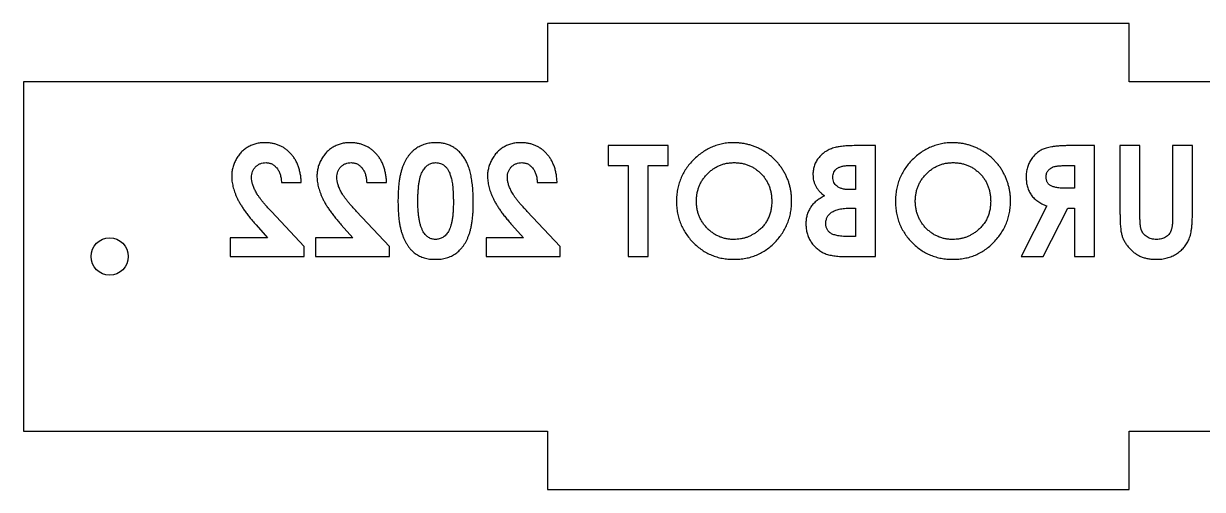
# Model space of a CAD drawing. Header units: millimetres. Extents: x -200 to 0, y -5 to 35.
# Drawn here: x -200 to -98.7, y -5 to 35 of the extents above; entities that cross this region are included whole.
import ezdxf

# ---------------------------------------------------------------- set-up
doc = ezdxf.new("R2010")
doc.units = ezdxf.units.MM

msp = doc.modelspace()

# ---------------------------------------------------------------- linework, layer by layer
at = {"color": 7, "linetype": 'Continuous', "lineweight": 25}
for p, q in [((-155, 35), (-155, 30)), ((-105, 35), (-155, 35)), ((-105, 30), (-105, 35)), ((-200, 30), (-200, 0)), ((-155, 30), (-200, 30)), ((-75, 30), (-105, 30)), ((-144.63, 24.52), (-149.76, 24.52)), ((-149.76, 24.52), (-149.76, 22.82)), ((-144.63, 22.82), (-144.63, 24.52)), ((-126.8, 24.52), (-128.33, 24.52)), ((-126.8, 15), (-126.8, 24.52)), ((-108, 24.52), (-109.99, 24.52)), ((-108, 15), (-108, 24.52)), ((-104.09, 24.52), (-105.8, 24.52)), ((-105.8, 24.52), (-105.8, 18.84)), ((-104.09, 18.55), (-104.09, 24.52)), ((-99.57, 24.52), (-101.28, 24.52)), ((-101.28, 24.52), (-101.28, 18.33)), ((-99.57, 18.84), (-99.57, 24.52)), ((-149.76, 22.82), (-148.05, 22.82)), ((-148.05, 22.82), (-148.05, 15)), ((-146.34, 15), (-146.34, 22.82)), ((-146.34, 22.82), (-144.63, 22.82)), ((-129.05, 22.82), (-128.51, 22.82)), ((-128.51, 22.82), (-128.51, 20.74)), ((-110.29, 22.82), (-109.71, 22.82)), ((-109.71, 22.82), (-109.71, 20.86)), ((-177.85, 21.35), (-176.14, 21.35)), ((-170.52, 21.35), (-168.81, 21.35)), ((-155.87, 21.35), (-154.16, 21.35)), ((-128.51, 20.74), (-128.97, 20.74)), ((-109.71, 20.86), (-110.37, 20.86)), ((-112.09, 19.35), (-114.29, 15)), ((-175.89, 15.87), (-178.71, 18.87)), ((-168.57, 15.87), (-171.39, 18.87)), ((-153.91, 15.87), (-156.73, 18.87)), ((-128.92, 19.15), (-128.51, 19.15)), ((-128.51, 19.15), (-128.51, 16.71)), ((-112.39, 15), (-110.29, 19.15)), ((-110.29, 19.15), (-109.71, 19.15)), ((-109.71, 19.15), (-109.71, 15)), ((-180.03, 17.73), (-179.04, 16.59)), ((-172.71, 17.73), (-171.71, 16.59)), ((-158.05, 17.73), (-157.06, 16.59)), ((-179.04, 16.59), (-182.24, 16.59)), ((-182.24, 16.59), (-182.24, 15)), ((-171.71, 16.59), (-174.92, 16.59)), ((-174.92, 16.59), (-174.92, 15)), ((-157.06, 16.59), (-160.26, 16.59)), ((-160.26, 16.59), (-160.26, 15)), ((-128.51, 16.71), (-129.01, 16.71)), ((-175.89, 15), (-175.89, 15.87)), ((-168.57, 15), (-168.57, 15.87)), ((-153.91, 15), (-153.91, 15.87)), ((-182.24, 15), (-175.89, 15)), ((-174.92, 15), (-168.57, 15)), ((-160.26, 15), (-153.91, 15)), ((-148.05, 15), (-146.34, 15)), ((-129.48, 15), (-126.8, 15)), ((-114.29, 15), (-112.39, 15)), ((-109.71, 15), (-108, 15)), ((-200, 0), (-155, 0)), ((-155, 0), (-155, -5)), ((-105, 0), (-75, 0)), ((-105, -5), (-105, 0)), ((-155, -5), (-105, -5))]:
    msp.add_line(p, q, dxfattribs=at)
msp.add_circle((-192.6, 15), 1.6, dxfattribs=at)
for points, knots in [([(-179.26, 24.77), (-179.4, 24.76), (-179.66, 24.76), (-180.04, 24.69), (-180.4, 24.57), (-180.73, 24.41), (-181.03, 24.2), (-181.31, 23.95), (-181.54, 23.66), (-181.75, 23.33), (-181.91, 22.99), (-182.03, 22.63), (-182.11, 22.27), (-182.12, 22.03), (-182.12, 21.91)], [0, 0, 0, 0, 0.089615, 0.174949, 0.257548, 0.338901, 0.420053, 0.501401, 0.584252, 0.67037, 0.756473, 0.839207, 0.92012, 1, 1, 1, 1]), ([(-176.14, 21.35), (-176.15, 21.48), (-176.16, 21.73), (-176.22, 22.1), (-176.3, 22.45), (-176.4, 22.77), (-176.53, 23.08), (-176.68, 23.36), (-176.86, 23.62), (-177.06, 23.86), (-177.28, 24.07), (-177.52, 24.26), (-177.77, 24.42), (-178.04, 24.55), (-178.33, 24.65), (-178.63, 24.72), (-178.94, 24.76), (-179.15, 24.77), (-179.26, 24.77)], [0, 0, 0, 0, 0.07494, 0.146428, 0.214753, 0.280422, 0.343604, 0.405543, 0.466199, 0.526538, 0.585902, 0.64409, 0.701613, 0.758754, 0.816629, 0.875655, 0.936624, 1, 1, 1, 1]), ([(-171.94, 24.77), (-172.07, 24.76), (-172.33, 24.76), (-172.72, 24.69), (-173.07, 24.57), (-173.4, 24.41), (-173.71, 24.2), (-173.98, 23.95), (-174.22, 23.66), (-174.42, 23.33), (-174.59, 22.99), (-174.71, 22.63), (-174.78, 22.27), (-174.79, 22.03), (-174.8, 21.91)], [0, 0, 0, 0, 0.089615, 0.174949, 0.257548, 0.338901, 0.420053, 0.501401, 0.584252, 0.67037, 0.756473, 0.839207, 0.92012, 1, 1, 1, 1]), ([(-168.81, 21.35), (-168.82, 21.48), (-168.83, 21.73), (-168.89, 22.1), (-168.97, 22.45), (-169.07, 22.77), (-169.2, 23.08), (-169.35, 23.36), (-169.53, 23.62), (-169.73, 23.86), (-169.95, 24.07), (-170.19, 24.26), (-170.45, 24.42), (-170.72, 24.55), (-171, 24.65), (-171.3, 24.72), (-171.61, 24.76), (-171.83, 24.77), (-171.94, 24.77)], [0, 0, 0, 0, 0.07494, 0.146428, 0.214753, 0.280422, 0.343604, 0.405543, 0.466199, 0.526538, 0.585902, 0.64409, 0.701613, 0.758754, 0.816629, 0.875655, 0.936624, 1, 1, 1, 1]), ([(-164.57, 24.77), (-164.65, 24.77), (-164.82, 24.77), (-165.06, 24.74), (-165.29, 24.7), (-165.51, 24.64), (-165.72, 24.57), (-165.93, 24.48), (-166.12, 24.38), (-166.31, 24.26), (-166.49, 24.12), (-166.66, 23.97), (-166.81, 23.8), (-166.96, 23.61), (-167.1, 23.4), (-167.22, 23.18), (-167.34, 22.94), (-167.44, 22.69), (-167.54, 22.41), (-167.61, 22.11), (-167.68, 21.78), (-167.74, 21.42), (-167.78, 21.04), (-167.81, 20.64), (-167.83, 20.21), (-167.83, 19.91), (-167.84, 19.76)], [0, 0, 0, 0, 0.036635, 0.072034, 0.106626, 0.140306, 0.173619, 0.206426, 0.239067, 0.271883, 0.30484, 0.338529, 0.372616, 0.407548, 0.443719, 0.481312, 0.520113, 0.560913, 0.604025, 0.650075, 0.699572, 0.752363, 0.808789, 0.868954, 0.932675, 1, 1, 1, 1]), ([(-162.15, 23.47), (-162.22, 23.58), (-162.36, 23.78), (-162.62, 24.04), (-162.89, 24.27), (-163.18, 24.45), (-163.5, 24.6), (-163.84, 24.7), (-164.2, 24.76), (-164.44, 24.76), (-164.57, 24.77)], [0, 0, 0, 0, 0.132314, 0.2587, 0.3809118, 0.5005349, 0.6209226, 0.7423758, 0.8682808, 1, 1, 1, 1]), ([(-157.28, 24.77), (-157.42, 24.76), (-157.68, 24.76), (-158.06, 24.69), (-158.42, 24.57), (-158.75, 24.41), (-159.05, 24.2), (-159.33, 23.95), (-159.56, 23.66), (-159.77, 23.33), (-159.93, 22.99), (-160.05, 22.63), (-160.13, 22.27), (-160.14, 22.03), (-160.14, 21.91)], [0, 0, 0, 0, 0.089615, 0.174949, 0.257548, 0.338901, 0.420053, 0.501401, 0.584252, 0.67037, 0.756473, 0.839207, 0.92012, 1, 1, 1, 1]), ([(-154.16, 21.35), (-154.17, 21.48), (-154.18, 21.73), (-154.24, 22.1), (-154.31, 22.45), (-154.42, 22.77), (-154.55, 23.08), (-154.7, 23.36), (-154.88, 23.62), (-155.08, 23.86), (-155.3, 24.07), (-155.54, 24.26), (-155.79, 24.42), (-156.06, 24.55), (-156.34, 24.65), (-156.64, 24.72), (-156.96, 24.76), (-157.17, 24.77), (-157.28, 24.77)], [0, 0, 0, 0, 0.07494, 0.146428, 0.214753, 0.280422, 0.343604, 0.405543, 0.466199, 0.526538, 0.585902, 0.64409, 0.701613, 0.758754, 0.816629, 0.875655, 0.936624, 1, 1, 1, 1]), ([(-138.97, 24.77), (-139.14, 24.76), (-139.47, 24.76), (-139.95, 24.69), (-140.41, 24.57), (-140.86, 24.41), (-141.28, 24.2), (-141.69, 23.95), (-142.08, 23.65), (-142.45, 23.31), (-142.79, 22.94), (-143.09, 22.54), (-143.34, 22.12), (-143.55, 21.68), (-143.71, 21.22), (-143.82, 20.74), (-143.89, 20.25), (-143.9, 19.91), (-143.9, 19.73)], [0, 0, 0, 0, 0.063396, 0.125157, 0.185649, 0.245977, 0.306108, 0.367351, 0.429902, 0.49454, 0.559373, 0.62241, 0.684357, 0.745807, 0.80743, 0.869996, 0.933928, 1, 1, 1, 1]), ([(-134.01, 19.77), (-134.01, 19.88), (-134.01, 20.1), (-134.05, 20.43), (-134.1, 20.76), (-134.17, 21.08), (-134.26, 21.39), (-134.38, 21.69), (-134.51, 21.99), (-134.67, 22.28), (-134.84, 22.56), (-135.03, 22.83), (-135.23, 23.07), (-135.45, 23.31), (-135.69, 23.53), (-135.94, 23.74), (-136.2, 23.93), (-136.48, 24.1), (-136.77, 24.26), (-137.07, 24.39), (-137.37, 24.51), (-137.68, 24.6), (-138, 24.68), (-138.32, 24.73), (-138.64, 24.76), (-138.86, 24.77), (-138.97, 24.77)], [0, 0, 0, 0, 0.043114, 0.085683, 0.127594, 0.169059, 0.210432, 0.251811, 0.293444, 0.335381, 0.377477, 0.418688, 0.459873, 0.500873, 0.541873, 0.583212, 0.624763, 0.666988, 0.70937, 0.751103, 0.792568, 0.833545, 0.874827, 0.916018, 0.957859, 1, 1, 1, 1]), ([(-130.27, 24.36), (-130.34, 24.34), (-130.49, 24.3), (-130.69, 24.22), (-130.88, 24.13), (-131.06, 24.03), (-131.23, 23.92), (-131.38, 23.79), (-131.53, 23.66), (-131.66, 23.51), (-131.78, 23.35), (-131.89, 23.18), (-131.98, 23.01), (-132.05, 22.83), (-132.11, 22.64), (-132.15, 22.45), (-132.17, 22.25), (-132.18, 22.11), (-132.18, 22.04)], [0, 0, 0, 0, 0.0687498, 0.1349091, 0.1997211, 0.2629737, 0.325357, 0.3873361, 0.4494075, 0.5111175, 0.5724726, 0.6330772, 0.692861, 0.7525607, 0.8127376, 0.8734793, 0.9357765, 1, 1, 1, 1]), ([(-128.33, 24.52), (-128.44, 24.52), (-128.64, 24.52), (-128.94, 24.51), (-129.22, 24.5), (-129.47, 24.49), (-129.71, 24.46), (-129.92, 24.43), (-130.1, 24.4), (-130.22, 24.37), (-130.27, 24.36)], [0, 0, 0, 0, 0.163996, 0.317329, 0.45806, 0.589158, 0.707952, 0.816322, 0.913585, 1, 1, 1, 1]), ([(-120.17, 24.77), (-120.33, 24.76), (-120.66, 24.76), (-121.14, 24.69), (-121.6, 24.57), (-122.05, 24.41), (-122.48, 24.2), (-122.89, 23.95), (-123.28, 23.65), (-123.65, 23.31), (-123.99, 22.94), (-124.28, 22.54), (-124.53, 22.12), (-124.74, 21.68), (-124.9, 21.22), (-125.01, 20.74), (-125.08, 20.25), (-125.09, 19.91), (-125.09, 19.73)], [0, 0, 0, 0, 0.063396, 0.125157, 0.185649, 0.245977, 0.306108, 0.367351, 0.429902, 0.49454, 0.559373, 0.62241, 0.684357, 0.745807, 0.80743, 0.869996, 0.933928, 1, 1, 1, 1]), ([(-115.2, 19.77), (-115.2, 19.88), (-115.21, 20.1), (-115.24, 20.43), (-115.29, 20.76), (-115.37, 21.08), (-115.46, 21.39), (-115.57, 21.69), (-115.71, 21.99), (-115.86, 22.28), (-116.03, 22.56), (-116.22, 22.83), (-116.43, 23.07), (-116.65, 23.31), (-116.88, 23.53), (-117.13, 23.74), (-117.4, 23.93), (-117.68, 24.1), (-117.97, 24.26), (-118.27, 24.39), (-118.57, 24.51), (-118.88, 24.6), (-119.19, 24.68), (-119.51, 24.73), (-119.84, 24.76), (-120.06, 24.77), (-120.17, 24.77)], [0, 0, 0, 0, 0.043114, 0.085683, 0.127594, 0.169059, 0.210432, 0.251811, 0.293444, 0.335381, 0.377477, 0.418688, 0.459873, 0.500873, 0.541873, 0.583212, 0.624763, 0.666988, 0.70937, 0.751103, 0.792568, 0.833545, 0.874827, 0.916018, 0.957859, 1, 1, 1, 1]), ([(-109.99, 24.52), (-110.12, 24.52), (-110.38, 24.52), (-110.74, 24.51), (-111.08, 24.49), (-111.38, 24.46), (-111.66, 24.42), (-111.91, 24.37), (-112.13, 24.32), (-112.32, 24.25), (-112.49, 24.18), (-112.65, 24.09), (-112.8, 23.99), (-112.95, 23.88), (-113.08, 23.76), (-113.21, 23.63), (-113.33, 23.49), (-113.44, 23.33), (-113.54, 23.17), (-113.62, 23), (-113.7, 22.82), (-113.76, 22.63), (-113.8, 22.44), (-113.84, 22.24), (-113.86, 22.03), (-113.86, 21.89), (-113.86, 21.82)], [0, 0, 0, 0, 0.072889, 0.140186, 0.202277, 0.258895, 0.310483, 0.357095, 0.398514, 0.435038, 0.469251, 0.502805, 0.53621, 0.569379, 0.602801, 0.636666, 0.670929, 0.705803, 0.741189, 0.776304, 0.812004, 0.847969, 0.884522, 0.921974, 0.960198, 1, 1, 1, 1]), ([(-161.36, 19.67), (-161.36, 19.88), (-161.37, 20.29), (-161.41, 20.88), (-161.47, 21.42), (-161.55, 21.92), (-161.66, 22.37), (-161.79, 22.78), (-161.95, 23.15), (-162.08, 23.37), (-162.15, 23.47)], [0, 0, 0, 0, 0.161071, 0.310789, 0.449904, 0.578376, 0.696617, 0.805987, 0.906562, 1, 1, 1, 1]), ([(-180.41, 21.79), (-180.41, 21.88), (-180.4, 22.05), (-180.33, 22.3), (-180.22, 22.52), (-180.07, 22.71), (-179.88, 22.86), (-179.67, 22.98), (-179.42, 23.05), (-179.25, 23.06), (-179.17, 23.06)], [0, 0, 0, 0, 0.132755, 0.257234, 0.378601, 0.501406, 0.623942, 0.743642, 0.868121, 1, 1, 1, 1]), ([(-179.17, 23.06), (-179.12, 23.06), (-179.03, 23.05), (-178.9, 23.03), (-178.78, 23), (-178.66, 22.95), (-178.54, 22.88), (-178.44, 22.8), (-178.34, 22.71), (-178.24, 22.6), (-178.15, 22.48), (-178.08, 22.35), (-178.01, 22.21), (-177.96, 22.06), (-177.91, 21.89), (-177.88, 21.72), (-177.86, 21.54), (-177.85, 21.41), (-177.85, 21.35)], [0, 0, 0, 0, 0.056467, 0.111164, 0.164937, 0.218322, 0.272393, 0.327976, 0.385291, 0.444903, 0.506844, 0.569488, 0.634153, 0.700976, 0.770897, 0.843626, 0.91966, 1, 1, 1, 1]), ([(-173.09, 21.79), (-173.08, 21.88), (-173.08, 22.05), (-173.01, 22.3), (-172.9, 22.52), (-172.74, 22.71), (-172.56, 22.86), (-172.34, 22.98), (-172.1, 23.05), (-171.93, 23.06), (-171.84, 23.06)], [0, 0, 0, 0, 0.132755, 0.257234, 0.378601, 0.501406, 0.623942, 0.743642, 0.868121, 1, 1, 1, 1]), ([(-171.84, 23.06), (-171.79, 23.06), (-171.71, 23.05), (-171.57, 23.03), (-171.45, 23), (-171.33, 22.95), (-171.22, 22.88), (-171.11, 22.8), (-171.01, 22.71), (-170.91, 22.6), (-170.83, 22.48), (-170.75, 22.35), (-170.69, 22.21), (-170.63, 22.06), (-170.59, 21.89), (-170.55, 21.72), (-170.53, 21.54), (-170.52, 21.41), (-170.52, 21.35)], [0, 0, 0, 0, 0.056467, 0.111164, 0.164937, 0.218322, 0.272393, 0.327976, 0.385291, 0.444903, 0.506844, 0.569488, 0.634153, 0.700976, 0.770897, 0.843626, 0.91966, 1, 1, 1, 1]), ([(-166.13, 19.76), (-166.12, 19.91), (-166.12, 20.2), (-166.1, 20.61), (-166.07, 20.99), (-166.03, 21.33), (-165.97, 21.64), (-165.9, 21.91), (-165.81, 22.14), (-165.71, 22.34), (-165.6, 22.51), (-165.48, 22.66), (-165.36, 22.78), (-165.22, 22.88), (-165.08, 22.96), (-164.93, 23.02), (-164.77, 23.05), (-164.67, 23.06), (-164.61, 23.06)], [0, 0, 0, 0, 0.112115, 0.215802, 0.310203, 0.395993, 0.47341, 0.542778, 0.604548, 0.659357, 0.708764, 0.755356, 0.798687, 0.840017, 0.880203, 0.919733, 0.959049, 1, 1, 1, 1]), ([(-164.61, 23.06), (-164.54, 23.06), (-164.39, 23.05), (-164.18, 22.99), (-163.98, 22.9), (-163.82, 22.79), (-163.71, 22.68), (-163.63, 22.59), (-163.55, 22.48), (-163.49, 22.36), (-163.42, 22.23), (-163.36, 22.08), (-163.31, 21.92), (-163.26, 21.75), (-163.21, 21.56), (-163.18, 21.34), (-163.14, 21.11), (-163.12, 20.86), (-163.1, 20.59), (-163.08, 20.29), (-163.08, 19.98), (-163.07, 19.76), (-163.07, 19.65)], [0, 0, 0, 0, 0.053834, 0.105543, 0.158054, 0.211987, 0.240207, 0.269794, 0.301343, 0.334608, 0.370284, 0.408089, 0.448681, 0.492069, 0.538664, 0.590371, 0.646388, 0.707195, 0.772947, 0.843643, 0.919308, 1, 1, 1, 1]), ([(-158.43, 21.79), (-158.43, 21.88), (-158.42, 22.05), (-158.35, 22.3), (-158.24, 22.52), (-158.09, 22.71), (-157.9, 22.86), (-157.69, 22.98), (-157.44, 23.05), (-157.27, 23.06), (-157.19, 23.06)], [0, 0, 0, 0, 0.132755, 0.257234, 0.378601, 0.501406, 0.623942, 0.743642, 0.868121, 1, 1, 1, 1]), ([(-157.19, 23.06), (-157.14, 23.06), (-157.05, 23.05), (-156.92, 23.03), (-156.8, 23), (-156.68, 22.95), (-156.56, 22.88), (-156.46, 22.8), (-156.36, 22.71), (-156.26, 22.6), (-156.17, 22.48), (-156.1, 22.35), (-156.03, 22.21), (-155.98, 22.06), (-155.93, 21.89), (-155.9, 21.72), (-155.88, 21.54), (-155.87, 21.41), (-155.87, 21.35)], [0, 0, 0, 0, 0.056467, 0.111164, 0.164937, 0.218322, 0.272393, 0.327976, 0.385291, 0.444903, 0.506844, 0.569488, 0.634153, 0.700976, 0.770897, 0.843626, 0.91966, 1, 1, 1, 1]), ([(-142.19, 19.76), (-142.19, 19.87), (-142.18, 20.09), (-142.14, 20.42), (-142.06, 20.74), (-141.96, 21.04), (-141.83, 21.32), (-141.66, 21.6), (-141.47, 21.86), (-141.25, 22.1), (-141.01, 22.33), (-140.75, 22.52), (-140.49, 22.69), (-140.2, 22.82), (-139.91, 22.93), (-139.6, 23.01), (-139.28, 23.05), (-139.06, 23.06), (-138.95, 23.06)], [0, 0, 0, 0, 0.065939, 0.129791, 0.192175, 0.253617, 0.314719, 0.376282, 0.438973, 0.503175, 0.567329, 0.629651, 0.69065, 0.751238, 0.811754, 0.872788, 0.93554, 1, 1, 1, 1]), ([(-138.95, 23.06), (-138.84, 23.06), (-138.62, 23.05), (-138.29, 23.01), (-137.98, 22.93), (-137.69, 22.83), (-137.41, 22.7), (-137.14, 22.54), (-136.89, 22.34), (-136.65, 22.13), (-136.43, 21.89), (-136.24, 21.63), (-136.08, 21.35), (-135.95, 21.06), (-135.84, 20.75), (-135.77, 20.43), (-135.73, 20.09), (-135.72, 19.86), (-135.72, 19.74)], [0, 0, 0, 0, 0.064609, 0.127512, 0.188521, 0.248708, 0.308598, 0.368812, 0.429888, 0.492802, 0.555743, 0.617485, 0.678969, 0.740198, 0.80236, 0.866245, 0.931707, 1, 1, 1, 1]), ([(-130.47, 21.81), (-130.46, 21.89), (-130.46, 22.03), (-130.39, 22.23), (-130.28, 22.41), (-130.15, 22.53), (-130.02, 22.61), (-129.92, 22.66), (-129.8, 22.71), (-129.67, 22.75), (-129.53, 22.78), (-129.38, 22.8), (-129.22, 22.81), (-129.11, 22.81), (-129.05, 22.82)], [0, 0, 0, 0, 0.112332, 0.217189, 0.320776, 0.429446, 0.48689, 0.547348, 0.610552, 0.67854, 0.751006, 0.828563, 0.911494, 1, 1, 1, 1]), ([(-123.39, 19.76), (-123.38, 19.87), (-123.38, 20.09), (-123.33, 20.42), (-123.26, 20.74), (-123.15, 21.04), (-123.02, 21.32), (-122.86, 21.6), (-122.66, 21.86), (-122.44, 22.1), (-122.2, 22.33), (-121.95, 22.52), (-121.68, 22.69), (-121.39, 22.82), (-121.1, 22.93), (-120.79, 23.01), (-120.47, 23.05), (-120.25, 23.06), (-120.14, 23.06)], [0, 0, 0, 0, 0.0659391, 0.1297911, 0.1921752, 0.253617, 0.3147191, 0.3762823, 0.438973, 0.5031747, 0.5673295, 0.629651, 0.6906499, 0.7512376, 0.8117541, 0.8727878, 0.9355396, 1, 1, 1, 1]), ([(-120.14, 23.06), (-120.03, 23.06), (-119.81, 23.05), (-119.49, 23.01), (-119.18, 22.93), (-118.88, 22.83), (-118.6, 22.7), (-118.33, 22.54), (-118.08, 22.34), (-117.84, 22.13), (-117.62, 21.89), (-117.43, 21.63), (-117.27, 21.35), (-117.14, 21.06), (-117.04, 20.75), (-116.97, 20.43), (-116.92, 20.09), (-116.92, 19.86), (-116.91, 19.74)], [0, 0, 0, 0, 0.064609, 0.127512, 0.188521, 0.248708, 0.308598, 0.368812, 0.429888, 0.492802, 0.555743, 0.617485, 0.678969, 0.740198, 0.80236, 0.866245, 0.931707, 1, 1, 1, 1]), ([(-112.15, 21.84), (-112.15, 21.89), (-112.14, 21.99), (-112.11, 22.13), (-112.05, 22.27), (-111.96, 22.39), (-111.86, 22.49), (-111.74, 22.59), (-111.6, 22.66), (-111.48, 22.71), (-111.36, 22.74), (-111.26, 22.76), (-111.14, 22.78), (-111, 22.79), (-110.85, 22.8), (-110.68, 22.81), (-110.49, 22.81), (-110.36, 22.81), (-110.29, 22.82)], [0, 0, 0, 0, 0.063769, 0.125262, 0.185414, 0.246807, 0.309422, 0.372533, 0.437733, 0.50575, 0.544013, 0.58837, 0.640389, 0.697897, 0.763272, 0.834979, 0.913874, 1, 1, 1, 1]), ([(-182.12, 21.91), (-182.12, 21.84), (-182.12, 21.69), (-182.1, 21.47), (-182.06, 21.25), (-182.01, 21.02), (-181.95, 20.79), (-181.87, 20.55), (-181.78, 20.31), (-181.67, 20.06), (-181.55, 19.81), (-181.4, 19.54), (-181.23, 19.27), (-181.04, 18.98), (-180.82, 18.68), (-180.58, 18.37), (-180.32, 18.05), (-180.13, 17.84), (-180.03, 17.73)], [0, 0, 0, 0, 0.045518, 0.091616, 0.139247, 0.188242, 0.238673, 0.290664, 0.34484, 0.400432, 0.459144, 0.522551, 0.590101, 0.66226, 0.739681, 0.821575, 0.90833, 1, 1, 1, 1]), ([(-178.71, 18.87), (-178.8, 18.96), (-178.95, 19.12), (-179.18, 19.37), (-179.38, 19.61), (-179.56, 19.84), (-179.72, 20.04), (-179.86, 20.24), (-179.98, 20.43), (-180.1, 20.65), (-180.22, 20.91), (-180.33, 21.22), (-180.4, 21.51), (-180.41, 21.7), (-180.41, 21.79)], [0, 0, 0, 0, 0.103844, 0.201115, 0.291116, 0.374348, 0.450707, 0.52004, 0.583258, 0.639578, 0.741537, 0.83506, 0.920873, 1, 1, 1, 1]), ([(-174.8, 21.91), (-174.79, 21.84), (-174.79, 21.69), (-174.77, 21.47), (-174.73, 21.25), (-174.68, 21.02), (-174.62, 20.79), (-174.54, 20.55), (-174.45, 20.31), (-174.35, 20.06), (-174.22, 19.81), (-174.08, 19.54), (-173.9, 19.27), (-173.71, 18.98), (-173.49, 18.68), (-173.25, 18.37), (-172.99, 18.05), (-172.8, 17.84), (-172.71, 17.73)], [0, 0, 0, 0, 0.045518, 0.091616, 0.139247, 0.188242, 0.238673, 0.290664, 0.34484, 0.400432, 0.459144, 0.522551, 0.590101, 0.66226, 0.739681, 0.821575, 0.90833, 1, 1, 1, 1]), ([(-171.39, 18.87), (-171.47, 18.96), (-171.63, 19.12), (-171.85, 19.37), (-172.06, 19.61), (-172.23, 19.84), (-172.4, 20.04), (-172.53, 20.24), (-172.65, 20.43), (-172.78, 20.65), (-172.9, 20.91), (-173.01, 21.22), (-173.07, 21.51), (-173.08, 21.7), (-173.09, 21.79)], [0, 0, 0, 0, 0.103844, 0.201115, 0.291116, 0.374348, 0.450707, 0.52004, 0.583258, 0.639578, 0.741537, 0.83506, 0.920873, 1, 1, 1, 1]), ([(-160.14, 21.91), (-160.14, 21.84), (-160.14, 21.69), (-160.11, 21.47), (-160.08, 21.25), (-160.03, 21.02), (-159.97, 20.79), (-159.89, 20.55), (-159.8, 20.31), (-159.69, 20.06), (-159.57, 19.81), (-159.42, 19.54), (-159.25, 19.27), (-159.06, 18.98), (-158.84, 18.68), (-158.6, 18.37), (-158.34, 18.05), (-158.15, 17.84), (-158.05, 17.73)], [0, 0, 0, 0, 0.045518, 0.091616, 0.139247, 0.188242, 0.238673, 0.290664, 0.34484, 0.400432, 0.459144, 0.522551, 0.590101, 0.66226, 0.739681, 0.821575, 0.90833, 1, 1, 1, 1]), ([(-156.73, 18.87), (-156.82, 18.96), (-156.97, 19.12), (-157.2, 19.37), (-157.4, 19.61), (-157.58, 19.84), (-157.74, 20.04), (-157.88, 20.24), (-158, 20.43), (-158.12, 20.65), (-158.24, 20.91), (-158.35, 21.22), (-158.42, 21.51), (-158.43, 21.7), (-158.43, 21.79)], [0, 0, 0, 0, 0.103844, 0.201115, 0.291116, 0.374348, 0.450707, 0.52004, 0.583258, 0.639578, 0.741537, 0.83506, 0.920873, 1, 1, 1, 1]), ([(-132.18, 22.04), (-132.17, 21.95), (-132.17, 21.78), (-132.13, 21.52), (-132.05, 21.27), (-131.95, 21.04), (-131.81, 20.82), (-131.64, 20.6), (-131.43, 20.4), (-131.27, 20.27), (-131.19, 20.21)], [0, 0, 0, 0, 0.12327, 0.242641, 0.359427, 0.47555, 0.593898, 0.720202, 0.854465, 1, 1, 1, 1]), ([(-128.97, 20.74), (-129.03, 20.74), (-129.15, 20.74), (-129.32, 20.75), (-129.48, 20.78), (-129.63, 20.81), (-129.76, 20.85), (-129.89, 20.9), (-130, 20.96), (-130.13, 21.05), (-130.26, 21.18), (-130.39, 21.36), (-130.46, 21.58), (-130.46, 21.73), (-130.47, 21.81)], [0, 0, 0, 0, 0.088776, 0.171377, 0.248114, 0.321161, 0.388033, 0.452091, 0.512268, 0.568866, 0.676936, 0.781012, 0.886918, 1, 1, 1, 1]), ([(-113.86, 21.82), (-113.86, 21.74), (-113.85, 21.6), (-113.84, 21.38), (-113.8, 21.17), (-113.75, 20.98), (-113.69, 20.79), (-113.61, 20.61), (-113.53, 20.44), (-113.42, 20.28), (-113.31, 20.13), (-113.17, 19.99), (-113.03, 19.86), (-112.87, 19.74), (-112.69, 19.62), (-112.5, 19.52), (-112.3, 19.43), (-112.16, 19.37), (-112.09, 19.35)], [0, 0, 0, 0, 0.0687413, 0.1347891, 0.198536, 0.2603857, 0.3209616, 0.3799038, 0.4385029, 0.4961543, 0.5542655, 0.6127488, 0.6725134, 0.7336464, 0.7967896, 0.8619357, 0.9293977, 1, 1, 1, 1]), ([(-110.37, 20.86), (-110.46, 20.86), (-110.61, 20.86), (-110.84, 20.87), (-111.04, 20.89), (-111.22, 20.92), (-111.39, 20.95), (-111.53, 20.99), (-111.66, 21.03), (-111.77, 21.09), (-111.86, 21.15), (-111.94, 21.22), (-112, 21.3), (-112.06, 21.39), (-112.1, 21.49), (-112.13, 21.6), (-112.15, 21.72), (-112.15, 21.8), (-112.15, 21.84)], [0, 0, 0, 0, 0.10554, 0.202086, 0.290685, 0.370553, 0.44267, 0.507675, 0.565573, 0.616455, 0.663331, 0.708862, 0.753412, 0.798515, 0.845064, 0.893873, 0.944708, 1, 1, 1, 1]), ([(-167.84, 19.76), (-167.83, 19.6), (-167.83, 19.31), (-167.81, 18.87), (-167.78, 18.46), (-167.74, 18.08), (-167.68, 17.72), (-167.61, 17.39), (-167.53, 17.09), (-167.43, 16.81), (-167.33, 16.55), (-167.21, 16.31), (-167.09, 16.09), (-166.96, 15.89), (-166.82, 15.7), (-166.67, 15.53), (-166.51, 15.38), (-166.35, 15.25), (-166.17, 15.13), (-165.98, 15.03), (-165.78, 14.95), (-165.57, 14.88), (-165.35, 14.82), (-165.12, 14.78), (-164.87, 14.76), (-164.71, 14.76), (-164.62, 14.76)], [0, 0, 0, 0, 0.068491, 0.133077, 0.193829, 0.251083, 0.304401, 0.354408, 0.401295, 0.444701, 0.485692, 0.524676, 0.562307, 0.597947, 0.632474, 0.665752, 0.697985, 0.729586, 0.760825, 0.792355, 0.824313, 0.857156, 0.890927, 0.92596, 0.962061, 1, 1, 1, 1]), ([(-165.66, 17.12), (-165.69, 17.19), (-165.78, 17.34), (-165.87, 17.59), (-165.95, 17.87), (-166.02, 18.18), (-166.06, 18.53), (-166.1, 18.91), (-166.12, 19.32), (-166.12, 19.61), (-166.13, 19.76)], [0, 0, 0, 0, 0.088871, 0.186355, 0.294078, 0.412237, 0.541778, 0.682703, 0.835096, 1, 1, 1, 1]), ([(-164.62, 14.76), (-164.53, 14.76), (-164.37, 14.76), (-164.12, 14.78), (-163.89, 14.82), (-163.66, 14.88), (-163.45, 14.95), (-163.25, 15.03), (-163.05, 15.13), (-162.87, 15.25), (-162.7, 15.39), (-162.53, 15.54), (-162.38, 15.7), (-162.24, 15.88), (-162.1, 16.08), (-161.98, 16.3), (-161.87, 16.53), (-161.76, 16.77), (-161.67, 17.05), (-161.58, 17.34), (-161.52, 17.66), (-161.46, 18.01), (-161.42, 18.39), (-161.38, 18.79), (-161.37, 19.22), (-161.36, 19.52), (-161.36, 19.67)], [0, 0, 0, 0, 0.038217, 0.074867, 0.110158, 0.144454, 0.17808, 0.211171, 0.243687, 0.275872, 0.308376, 0.341263, 0.37515, 0.409655, 0.445157, 0.482073, 0.520576, 0.560554, 0.603108, 0.648689, 0.697948, 0.750768, 0.807309, 0.867656, 0.931861, 1, 1, 1, 1]), ([(-163.07, 19.65), (-163.07, 19.5), (-163.08, 19.23), (-163.1, 18.83), (-163.13, 18.46), (-163.17, 18.13), (-163.24, 17.84), (-163.31, 17.58), (-163.39, 17.35), (-163.49, 17.16), (-163.61, 16.99), (-163.73, 16.85), (-163.85, 16.73), (-163.99, 16.63), (-164.13, 16.56), (-164.29, 16.51), (-164.45, 16.47), (-164.56, 16.47), (-164.61, 16.47)], [0, 0, 0, 0, 0.110734, 0.212341, 0.305502, 0.389835, 0.46669, 0.535262, 0.596763, 0.651066, 0.701036, 0.74786, 0.791833, 0.834284, 0.875334, 0.916035, 0.957652, 1, 1, 1, 1]), ([(-143.9, 19.73), (-143.9, 19.56), (-143.89, 19.23), (-143.82, 18.73), (-143.71, 18.26), (-143.55, 17.8), (-143.35, 17.37), (-143.1, 16.96), (-142.8, 16.56), (-142.47, 16.19), (-142.11, 15.86), (-141.72, 15.56), (-141.31, 15.31), (-140.88, 15.11), (-140.44, 14.95), (-139.97, 14.84), (-139.48, 14.77), (-139.15, 14.76), (-138.99, 14.76)], [0, 0, 0, 0, 0.065722, 0.129508, 0.191722, 0.253161, 0.314316, 0.375952, 0.43862, 0.502973, 0.567129, 0.629552, 0.690477, 0.751072, 0.811668, 0.872929, 0.935501, 1, 1, 1, 1]), ([(-138.98, 16.47), (-139.09, 16.47), (-139.31, 16.47), (-139.62, 16.52), (-139.93, 16.59), (-140.22, 16.7), (-140.5, 16.83), (-140.76, 17), (-141.02, 17.19), (-141.26, 17.41), (-141.47, 17.65), (-141.67, 17.91), (-141.83, 18.19), (-141.96, 18.47), (-142.07, 18.77), (-142.14, 19.09), (-142.18, 19.42), (-142.19, 19.64), (-142.19, 19.76)], [0, 0, 0, 0, 0.064147, 0.126212, 0.186841, 0.246936, 0.307256, 0.368151, 0.430071, 0.493875, 0.557981, 0.62087, 0.682525, 0.744036, 0.805889, 0.868968, 0.933247, 1, 1, 1, 1]), ([(-138.99, 14.76), (-138.81, 14.76), (-138.47, 14.77), (-137.96, 14.84), (-137.48, 14.95), (-137.02, 15.12), (-136.59, 15.33), (-136.17, 15.59), (-135.78, 15.89), (-135.42, 16.23), (-135.09, 16.61), (-134.8, 17.01), (-134.56, 17.43), (-134.36, 17.86), (-134.2, 18.31), (-134.09, 18.78), (-134.02, 19.27), (-134.01, 19.6), (-134.01, 19.77)], [0, 0, 0, 0, 0.066749, 0.131152, 0.193732, 0.255326, 0.316388, 0.378027, 0.440406, 0.504557, 0.568658, 0.630986, 0.692288, 0.752615, 0.8132, 0.874016, 0.936158, 1, 1, 1, 1]), ([(-135.72, 19.74), (-135.72, 19.61), (-135.73, 19.36), (-135.78, 18.98), (-135.87, 18.63), (-136.01, 18.3), (-136.17, 17.99), (-136.37, 17.7), (-136.61, 17.43), (-136.8, 17.28), (-136.89, 17.2)], [0, 0, 0, 0, 0.134807, 0.264199, 0.388462, 0.509942, 0.63041, 0.750671, 0.873455, 1, 1, 1, 1]), ([(-131.19, 20.21), (-131.26, 20.17), (-131.39, 20.1), (-131.57, 19.99), (-131.75, 19.88), (-131.91, 19.75), (-132.05, 19.62), (-132.18, 19.49), (-132.3, 19.34), (-132.4, 19.19), (-132.49, 19.04), (-132.57, 18.88), (-132.64, 18.71), (-132.7, 18.53), (-132.74, 18.35), (-132.76, 18.16), (-132.79, 17.96), (-132.79, 17.83), (-132.79, 17.76)], [0, 0, 0, 0, 0.0727912, 0.1427234, 0.2094913, 0.2747163, 0.3368864, 0.3976856, 0.4570537, 0.5153126, 0.5728222, 0.630776, 0.6895055, 0.7487433, 0.8092253, 0.8707153, 0.9342652, 1, 1, 1, 1]), ([(-125.09, 19.73), (-125.09, 19.56), (-125.08, 19.23), (-125.01, 18.73), (-124.9, 18.26), (-124.74, 17.8), (-124.54, 17.37), (-124.29, 16.96), (-124, 16.56), (-123.67, 16.19), (-123.3, 15.86), (-122.91, 15.56), (-122.5, 15.31), (-122.08, 15.11), (-121.63, 14.95), (-121.16, 14.84), (-120.68, 14.77), (-120.35, 14.76), (-120.18, 14.76)], [0, 0, 0, 0, 0.065722, 0.129508, 0.191722, 0.253161, 0.314316, 0.375952, 0.43862, 0.502973, 0.567129, 0.629552, 0.690477, 0.751072, 0.811668, 0.872929, 0.935501, 1, 1, 1, 1]), ([(-120.18, 16.47), (-120.29, 16.47), (-120.5, 16.47), (-120.82, 16.52), (-121.12, 16.59), (-121.41, 16.7), (-121.69, 16.83), (-121.96, 17), (-122.21, 17.19), (-122.45, 17.41), (-122.67, 17.65), (-122.86, 17.91), (-123.02, 18.19), (-123.16, 18.47), (-123.26, 18.77), (-123.33, 19.09), (-123.38, 19.42), (-123.38, 19.64), (-123.39, 19.76)], [0, 0, 0, 0, 0.064147, 0.126212, 0.186841, 0.246936, 0.307256, 0.368151, 0.430071, 0.493875, 0.557981, 0.62087, 0.682525, 0.744036, 0.805889, 0.868968, 0.933247, 1, 1, 1, 1]), ([(-120.18, 14.76), (-120.01, 14.76), (-119.66, 14.77), (-119.16, 14.84), (-118.68, 14.95), (-118.22, 15.12), (-117.78, 15.33), (-117.37, 15.59), (-116.98, 15.89), (-116.62, 16.23), (-116.29, 16.61), (-116, 17.01), (-115.75, 17.43), (-115.55, 17.86), (-115.39, 18.31), (-115.28, 18.78), (-115.22, 19.27), (-115.21, 19.6), (-115.2, 19.77)], [0, 0, 0, 0, 0.066749, 0.131152, 0.193732, 0.255326, 0.316388, 0.378027, 0.440406, 0.504557, 0.568658, 0.630986, 0.692288, 0.752615, 0.8132, 0.874016, 0.936158, 1, 1, 1, 1]), ([(-116.91, 19.74), (-116.92, 19.61), (-116.92, 19.36), (-116.98, 18.98), (-117.07, 18.63), (-117.2, 18.3), (-117.36, 17.99), (-117.57, 17.7), (-117.81, 17.43), (-117.99, 17.28), (-118.08, 17.2)], [0, 0, 0, 0, 0.134807, 0.264199, 0.388462, 0.509942, 0.63041, 0.750671, 0.873455, 1, 1, 1, 1]), ([(-131.08, 17.82), (-131.08, 17.87), (-131.07, 17.97), (-131.05, 18.12), (-131.01, 18.25), (-130.96, 18.38), (-130.89, 18.49), (-130.8, 18.6), (-130.69, 18.7), (-130.58, 18.8), (-130.44, 18.88), (-130.28, 18.96), (-130.11, 19.02), (-129.91, 19.07), (-129.69, 19.11), (-129.45, 19.13), (-129.19, 19.15), (-129.02, 19.15), (-128.92, 19.15)], [0, 0, 0, 0, 0.052826, 0.102892, 0.151698, 0.199578, 0.247224, 0.295723, 0.346254, 0.398507, 0.45429, 0.514042, 0.579093, 0.650037, 0.727451, 0.811452, 0.902476, 1, 1, 1, 1]), ([(-105.8, 18.84), (-105.8, 18.73), (-105.8, 18.51), (-105.79, 18.19), (-105.78, 17.9), (-105.77, 17.63), (-105.74, 17.4), (-105.72, 17.19), (-105.68, 17.01), (-105.64, 16.8), (-105.55, 16.57), (-105.42, 16.29), (-105.25, 16.03), (-105.05, 15.77), (-104.82, 15.53), (-104.58, 15.32), (-104.31, 15.14), (-104.03, 15), (-103.73, 14.89), (-103.4, 14.81), (-103.06, 14.76), (-102.82, 14.76), (-102.69, 14.76)], [0, 0, 0, 0, 0.0585404, 0.1125675, 0.1617799, 0.2064872, 0.246457, 0.2819997, 0.3132129, 0.3398065, 0.3894126, 0.4404735, 0.4939547, 0.5499779, 0.6064881, 0.6613185, 0.7146911, 0.7679185, 0.8219388, 0.8781074, 0.9372027, 1, 1, 1, 1]), ([(-102.65, 16.47), (-102.73, 16.47), (-102.88, 16.47), (-103.1, 16.52), (-103.3, 16.58), (-103.48, 16.68), (-103.64, 16.8), (-103.77, 16.93), (-103.88, 17.08), (-103.95, 17.22), (-103.99, 17.35), (-104.02, 17.46), (-104.04, 17.6), (-104.06, 17.75), (-104.07, 17.93), (-104.08, 18.12), (-104.09, 18.33), (-104.09, 18.48), (-104.09, 18.55)], [0, 0, 0, 0, 0.078833, 0.15371, 0.224678, 0.294809, 0.362715, 0.427103, 0.48865, 0.5509, 0.585046, 0.625272, 0.671466, 0.72455, 0.783265, 0.849073, 0.921296, 1, 1, 1, 1]), ([(-102.69, 14.76), (-102.61, 14.76), (-102.45, 14.76), (-102.21, 14.78), (-101.98, 14.82), (-101.76, 14.87), (-101.54, 14.94), (-101.34, 15.02), (-101.14, 15.12), (-100.95, 15.23), (-100.77, 15.35), (-100.61, 15.48), (-100.45, 15.62), (-100.31, 15.76), (-100.19, 15.92), (-100.07, 16.08), (-99.97, 16.25), (-99.89, 16.43), (-99.81, 16.63), (-99.75, 16.85), (-99.69, 17.11), (-99.65, 17.4), (-99.61, 17.71), (-99.59, 18.06), (-99.58, 18.44), (-99.57, 18.71), (-99.57, 18.84)], [0, 0, 0, 0, 0.041715, 0.082303, 0.121572, 0.160067, 0.197994, 0.235566, 0.273005, 0.31009, 0.346846, 0.382484, 0.417271, 0.451332, 0.484853, 0.518031, 0.551069, 0.584171, 0.619467, 0.659158, 0.703472, 0.75284, 0.806844, 0.866142, 0.930502, 1, 1, 1, 1]), ([(-101.28, 18.33), (-101.28, 18.26), (-101.28, 18.14), (-101.29, 17.96), (-101.3, 17.8), (-101.31, 17.65), (-101.34, 17.51), (-101.36, 17.39), (-101.39, 17.29), (-101.43, 17.17), (-101.5, 17.03), (-101.6, 16.89), (-101.73, 16.77), (-101.88, 16.66), (-102.05, 16.57), (-102.24, 16.51), (-102.44, 16.47), (-102.58, 16.47), (-102.65, 16.47)], [0, 0, 0, 0, 0.0722187, 0.1394898, 0.20037, 0.2564327, 0.3078035, 0.3536585, 0.3944199, 0.4301557, 0.4966663, 0.5620176, 0.6287545, 0.6974096, 0.7680792, 0.8413381, 0.9183362, 1, 1, 1, 1]), ([(-132.79, 17.76), (-132.78, 17.63), (-132.77, 17.37), (-132.69, 16.99), (-132.56, 16.64), (-132.38, 16.3), (-132.16, 15.99), (-131.9, 15.73), (-131.62, 15.5), (-131.35, 15.35), (-131.12, 15.24), (-130.94, 15.18), (-130.73, 15.12), (-130.51, 15.08), (-130.28, 15.04), (-130.03, 15.02), (-129.76, 15), (-129.58, 15), (-129.48, 15)], [0, 0, 0, 0, 0.080259, 0.158391, 0.236258, 0.315105, 0.393222, 0.468731, 0.542781, 0.617708, 0.656365, 0.69708, 0.740697, 0.786729, 0.835579, 0.88725, 0.941898, 1, 1, 1, 1]), ([(-129.01, 16.71), (-129.1, 16.71), (-129.29, 16.71), (-129.56, 16.72), (-129.8, 16.75), (-130.02, 16.78), (-130.22, 16.82), (-130.38, 16.87), (-130.53, 16.92), (-130.65, 16.99), (-130.75, 17.07), (-130.84, 17.15), (-130.91, 17.24), (-130.97, 17.34), (-131.02, 17.45), (-131.05, 17.57), (-131.08, 17.69), (-131.08, 17.78), (-131.08, 17.82)], [0, 0, 0, 0, 0.109567, 0.210657, 0.302002, 0.385143, 0.459013, 0.524719, 0.583227, 0.634208, 0.681186, 0.726275, 0.770113, 0.81408, 0.857994, 0.903339, 0.950545, 1, 1, 1, 1]), ([(-164.61, 16.47), (-164.67, 16.47), (-164.77, 16.47), (-164.92, 16.5), (-165.07, 16.55), (-165.2, 16.63), (-165.33, 16.72), (-165.45, 16.83), (-165.56, 16.97), (-165.62, 17.07), (-165.66, 17.12)], [0, 0, 0, 0, 0.124035, 0.242846, 0.360342, 0.479042, 0.599334, 0.725488, 0.858549, 1, 1, 1, 1]), ([(-136.89, 17.2), (-136.97, 17.14), (-137.12, 17.02), (-137.36, 16.88), (-137.61, 16.75), (-137.87, 16.64), (-138.13, 16.56), (-138.41, 16.51), (-138.69, 16.47), (-138.88, 16.47), (-138.98, 16.47)], [0, 0, 0, 0, 0.127991, 0.253098, 0.376184, 0.498936, 0.621526, 0.745707, 0.871575, 1, 1, 1, 1]), ([(-118.08, 17.2), (-118.16, 17.14), (-118.31, 17.02), (-118.55, 16.88), (-118.8, 16.75), (-119.06, 16.64), (-119.33, 16.56), (-119.6, 16.51), (-119.89, 16.47), (-120.08, 16.47), (-120.18, 16.47)], [0, 0, 0, 0, 0.127991, 0.253098, 0.376184, 0.498936, 0.621526, 0.745707, 0.871575, 1, 1, 1, 1])]:
    msp.add_open_spline(points, degree=3, knots=knots, dxfattribs=at)

doc.saveas('drawing.dxf')
